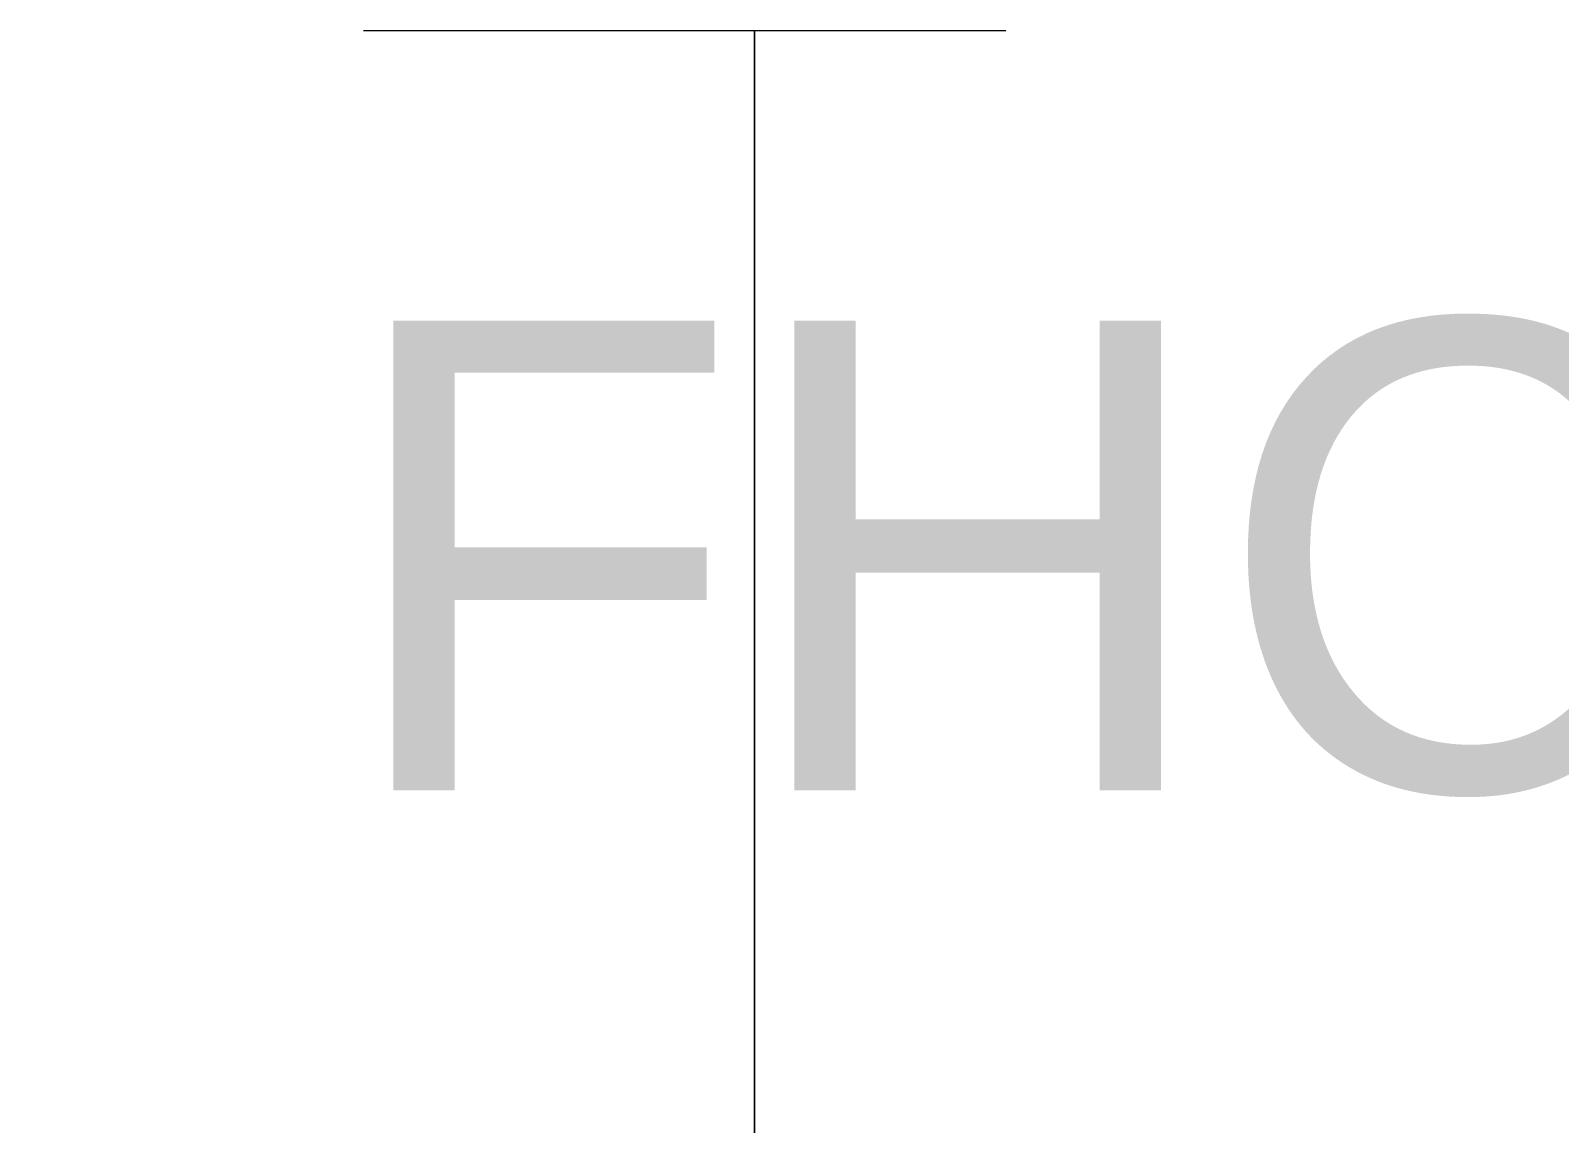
# Model space of a CAD drawing. Header units: millimetres. Extents: x -153298 to 620751, y -313239 to 250031.
# Drawn here: x 91306 to 92282, y -292745 to -292048 of the extents above; entities that cross this region are included whole.
import ezdxf

# ---------------------------------------------------------------- set-up
doc = ezdxf.new("R2010")
doc.units = ezdxf.units.MM
for name, color, linetype, lineweight in [('A-ANNO-DIMS', 7, 'Continuous', 9), ('A-ANNO-KEYN', 7, 'Continuous', 25), ('A-GLAZ-CURT', 7, 'Continuous', 9), ('E-LITE-EQPM', 7, 'Continuous', 35)]:
    doc.layers.add(name, color=color, linetype=linetype, lineweight=lineweight)
doc.styles.add('Arial_2', font='arial.ttf', dxfattribs={"height": 3})
doc.dimstyles.new('DPA-DIM-3_0_T-T', dxfattribs={"dimscale": 304.8, "dimtxt": 306.07782, "dimasz": 0.656168, "dimexe": 0.656168, "dimexo": 0.0625, "dimgap": 0.164042, "dimtad": 1, "dimdec": 0, "dimzin": 0, "dimdsep": 46, "dimtxsty": 'Arial_2', "dimblk1": 'OBLIQUE', "dimblk2": 'OBLIQUE', "dimsah": 1, "dimcen": 0.09, "dimdle": 0.656168, "dimclrd": 7, "dimclre": 7, "dimclrt": 7, "dimadec": 8, "dimazin": 0, "dimtfac": 1, "dimtdec": 4, "dimtix": 1, "dimtmove": 0, "dimatfit": 3, "dimfxl": 1.312336, "dimfxlon": 1, "dimtvp": 1, "dimtolj": 1, "dimtzin": 0, "dimarcsym": 2})

# ---------------------------------------------------------------- blocks, each defined once
blk = doc.blocks.new('ACM_L18 - LED Flood Light Luminaire - ACM_L18 - LED Flood Light Luminaire-V253-2120-01 ENTRANCE 1 SECTION A')
at = {"layer": 'E-LITE-EQPM', "color": 7, "lineweight": 20}
blk.add_line((-891731.88, 104399), (-891321.88, 104399), dxfattribs=at)
blk = doc.blocks.new('PPL-C-AECM-1-PP19-EE-M3-0001_rvt-1-2120-01 ENTRANCE 1 SECTION A')
at = {"layer": 'E-LITE-EQPM', "color": 7, "lineweight": 20}
blk.add_blockref('ACM_L18 - LED Flood Light Luminaire - ACM_L18 - LED Flood Light Luminaire-V253-2120-01 ENTRANCE 1 SECTION A', (0, 0), dxfattribs=at)
blk = doc.blocks.new('System Panel - Facade_Solid Panel 100mm-V362-2120-01 ENTRANCE 1 SECTION A')
at = {"layer": 'A-GLAZ-CURT', "color": 7}
for p, q in [((-891482.37, 104399), (-891482.37, 102550)), ((-891482.37, 104355), (-891482.37, 104399)), ((-891482.37, 102550), (-891482.37, 104350))]:
    blk.add_line(p, q, dxfattribs=at)
blk = doc.blocks.new('System Panel - Facade_Solid Panel 100mm-V363-2120-01 ENTRANCE 1 SECTION A')
at = {"layer": 'A-GLAZ-CURT', "color": 7}
for p, q in [((-891482.37, 102550), (-891482.37, 104399)), ((-891482.37, 104399), (-891482.37, 104355)), ((-891482.37, 104350), (-891482.37, 102550))]:
    blk.add_line(p, q, dxfattribs=at)
blk = doc.blocks.new('_Oblique')
at = {"color": 7, "linetype": 'ByBlock', "lineweight": -2}
blk.add_line((-0.5, -0.5), (0.5, 0.5), dxfattribs=at)
blk = doc.blocks.new('*D3764')
at = {"layer": 'A-ANNO-DIMS', "color": 7, "lineweight": -2, "transparency": 16777216}
for p, q in [((97242.88, -291645.36), (97242.88, -292226.31)), ((88642.88, -292407.26), (88642.88, -291826.31)), ((88442.88, -292026.31), (97442.88, -292026.31))]:
    blk.add_line(p, q, dxfattribs=at)
at = {"layer": 'DEFPOINTS', "color": 7, "transparency": 16777216}
for p in [(97242.88, -291626.31), (97242.88, -292026.31), (88642.88, -292426.31)]:
    blk.add_point(p, dxfattribs=at)
at = {"layer": 'A-ANNO-DIMS', "color": 7, "lineweight": -2, "transparency": 16777216, "xscale": 200, "yscale": 200, "zscale": 200, "rotation": 180}
blk.add_blockref('_Oblique', (88642.88, -292026.31), dxfattribs=at)
at = {"layer": 'A-ANNO-DIMS', "color": 7, "lineweight": -2, "transparency": 16777216, "xscale": 200, "yscale": 200, "zscale": 200}
blk.add_blockref('_Oblique', (97242.88, -292026.31), dxfattribs=at)
at = {"layer": 'A-ANNO-DIMS', "color": 7, "transparency": 16777216, "insert": (92942.88, -291974.78), "char_height": 3, "width": 1107.5308, "attachment_point": 5, "style": 'Arial_2'}
blk.add_mtext('\\A1;8600', dxfattribs=at)

msp = doc.modelspace()

# ---------------------------------------------------------------- block references
at = {"color": 7, "lineweight": 5}
msp.add_blockref('PPL-C-AECM-1-PP19-EE-M3-0001_rvt-1-2120-01 ENTRANCE 1 SECTION A', (983250.2539, -396446.753), dxfattribs=at)
at = {"layer": 'A-GLAZ-CURT', "color": 7}
for name in ['System Panel - Facade_Solid Panel 100mm-V363-2120-01 ENTRANCE 1 SECTION A', 'System Panel - Facade_Solid Panel 100mm-V362-2120-01 ENTRANCE 1 SECTION A']:
    msp.add_blockref(name, (983250.2539, -396446.753), dxfattribs=at)

# ---------------------------------------------------------------- texts
at = {"layer": 'A-ANNO-KEYN', "color": 7, "lineweight": 9, "insert": (91502.9992, -292232.9046), "char_height": 300, "width": 1050.210625, "attachment_point": 1, "style": 'Arial_2'}
msp.add_mtext('FHC', dxfattribs=at)

# ---------------------------------------------------------------- dimensions: what is measured, and where the dimension line sits
at = {"layer": 'A-ANNO-DIMS', "color": 7}
dim = msp.add_linear_dim(base=(97242.88, -292026.3081), p1=(88642.88, -292426.3081), p2=(97242.88, -291626.3081), dimstyle='DPA-DIM-3_0_T-T', override={"dimpost": '<>', "dimclrd": 7, "dimclre": 7, "dimclrt": 7, "dimfxl": 8637.129153}, dxfattribs=at)
dim.commit()
dim.dimension.update_dxf_attribs({"geometry": '*D3764', "text_midpoint": (92942.88, -291974.7764)})

doc.saveas('drawing.dxf')
